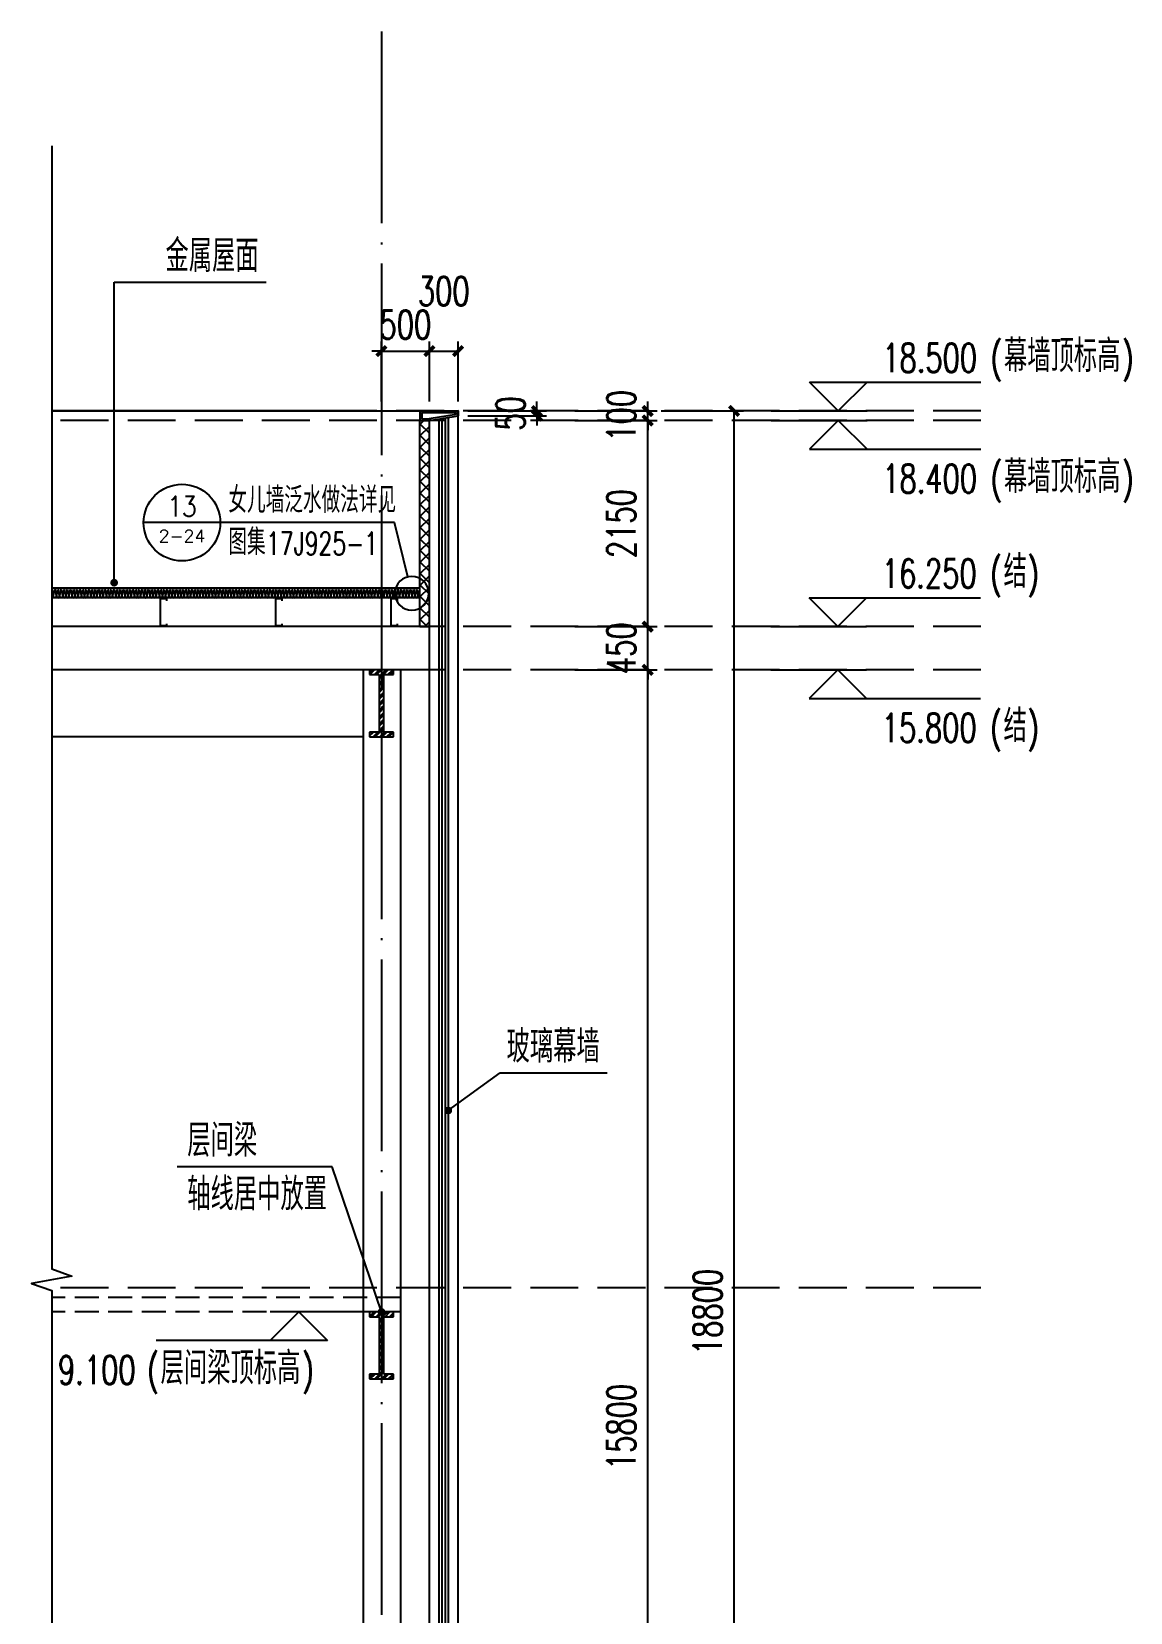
# Model space of a CAD drawing. Extents: x -1899985 to -450366, y 556196 to 2151267.
# Drawn here: x -541534 to -530073, y 574222 to 590715 of the extents above; entities that cross this region are included whole.
import ezdxf
from ezdxf.enums import TextEntityAlignment as Align

# ---------------------------------------------------------------- set-up
doc = ezdxf.new("R2010")
doc.units = 0
doc.header["$LTSCALE"] = 1000
doc.header["$MEASUREMENT"] = 0
for name, pattern in [('__DASH', [0.35, 0.25, -0.1]), ('DASH', [0.35, 0.25, -0.1]), ('DOTE', [2.42, 2, -0.2, 0.02, -0.2])]:
    doc.linetypes.add(name, pattern=pattern)
doc.layers.get('Defpoints').update_dxf_attribs({"color": 210})
for name, color, linetype in [('20立剖面图及门窗表$0$A-WINDOW', 140, 'Continuous'), ('A-AXIS-D', 1, 'Continuous'), ('A-AXIS-DOTE', 14, 'DOTE'), ('A-AXIS-DP', 126, 'Continuous'), ('A-AXIS-SYMB', 3, 'Continuous'), ('A-HATCH-2', 251, 'Continuous'), ('A-LIN-V', 9, 'Continuous'), ('AS-COLN', 6, 'Continuous'), ('AS-WALL', 40, 'Continuous'), ('DIM_ELEV', 3, 'Continuous'), ('DIM_SYMB', 3, 'Continuous'), ('PUB_HATCH', 8, 'Continuous'), ('PUB_TEXT', 7, 'Continuous'), ('建-墙-填充', 8, 'Continuous'), ('建-柱-钢', 9, 'Continuous')]:
    doc.layers.add(name, color=color, linetype=linetype)
doc.layers.add('A-加建区域', color=47, linetype='Continuous', plot=False)
doc.styles.add('_TCH_DIM', font='SIMPLEX', dxfattribs={"bigfont": 'GBCBIG'})
doc.styles.add('_TCH_DIM_T3', font='SIMPLEX', dxfattribs={"width": 0.705882, "bigfont": 'GBCBIG'})
doc.dimstyles.new('_TCH_ARCH&&100', dxfattribs={"dimtxt": 297.5, "dimasz": 100, "dimexe": 100, "dimexo": 100, "dimgap": 126.25, "dimtad": 1, "dimdec": 0, "dimzin": 0, "dimdsep": 46, "dimtxsty": '_TCH_DIM_T3', "dimblk": 'ARCHTICK', "dimcen": 0.09, "dimclrt": 7, "dimazin": 2, "dimtfac": 1, "dimtdec": 0, "dimtix": 1, "dimtmove": 2, "dimatfit": 3, "dimfxl": 0, "dimtolj": 1, "dimtzin": 0, "dimarcsym": 0})
pattern_1 = [(45, (0, 0), (-35.355339, 35.355339), []), (45, (23.57, 0), (-35.355339, 35.355339), [])]

# ---------------------------------------------------------------- blocks, each defined once
blk = doc.blocks.new('_ArchTick')
at = {"color": 0, "linetype": 'ByBlock', "const_width": 0.4}
blk.add_lwpolyline([(-0.5, -0.5), (0.5, 0.5)], dxfattribs=at)
blk = doc.blocks.new('*D206')
at = {"layer": 'A-AXIS-DP', "color": 0, "lineweight": -2}
for p, q in [((-536263, 586757), (-536263, 586857)), ((-536985, 586757), (-536163, 586757)), ((-536985, 586707), (-536163, 586707)), ((-536263, 586707), (-536263, 586757)), ((-536263, 586707), (-536263, 586607))]:
    blk.add_line(p, q, dxfattribs=at)
at = {"layer": 'Defpoints', "color": 0}
for p in [(-537085, 586757), (-537085, 586707), (-536263, 586757)]:
    blk.add_point(p, dxfattribs=at)
at = {"layer": 'A-AXIS-DP', "color": 0, "lineweight": -2, "xscale": 100, "yscale": 100, "zscale": 100}
for p, rotation in [((-536263, 586757), 270), ((-536263, 586707), 90)]:
    blk.add_blockref('_ArchTick', p, dxfattribs=dict(at, rotation=rotation))
at = {"layer": 'A-AXIS-DP', "color": 7, "insert": (-536538, 586732), "char_height": 297.5, "attachment_point": 5, "rotation": 90, "style": '_TCH_DIM_T3'}
blk.add_mtext('\\A1;50', dxfattribs=at)
blk = doc.blocks.new('*D209')
at = {"layer": 'A-AXIS-DP', "color": 0, "lineweight": -2}
for p, q in [((-537885, 586857), (-537885, 587482)), ((-537385, 586857), (-537385, 587482)), ((-537885, 587382), (-537985, 587382)), ((-537885, 587382), (-537385, 587382)), ((-537385, 587382), (-537285, 587382))]:
    blk.add_line(p, q, dxfattribs=at)
at = {"layer": 'Defpoints', "color": 0}
for p in [(-537385, 587382), (-537885, 586757), (-537385, 586757)]:
    blk.add_point(p, dxfattribs=at)
at = {"layer": 'A-AXIS-DP', "color": 0, "lineweight": -2, "xscale": 100, "yscale": 100, "zscale": 100}
blk.add_blockref('_ArchTick', (-537885, 587382), dxfattribs=at)
at = {"layer": 'A-AXIS-DP', "color": 0, "lineweight": -2, "xscale": 100, "yscale": 100, "zscale": 100, "rotation": 180}
blk.add_blockref('_ArchTick', (-537385, 587382), dxfattribs=at)
at = {"layer": 'A-AXIS-DP', "color": 7, "insert": (-537635, 587657), "char_height": 297.5, "attachment_point": 5, "style": '_TCH_DIM_T3'}
blk.add_mtext('\\A1;500', dxfattribs=at)
blk = doc.blocks.new('*D210')
at = {"layer": 'A-AXIS-DP', "color": 0, "lineweight": -2}
for p, q in [((-537385, 586857), (-537385, 587482)), ((-537085, 586857), (-537085, 587482)), ((-537385, 587382), (-537085, 587382))]:
    blk.add_line(p, q, dxfattribs=at)
at = {"layer": 'Defpoints', "color": 0}
for p in [(-537085, 587382), (-537385, 586757), (-537085, 586757)]:
    blk.add_point(p, dxfattribs=at)
at = {"layer": 'A-AXIS-DP', "color": 0, "lineweight": -2, "xscale": 100, "yscale": 100, "zscale": 100, "rotation": 180}
blk.add_blockref('_ArchTick', (-537385, 587382), dxfattribs=at)
at = {"layer": 'A-AXIS-DP', "color": 0, "lineweight": -2, "xscale": 100, "yscale": 100, "zscale": 100}
blk.add_blockref('_ArchTick', (-537085, 587382), dxfattribs=at)
at = {"layer": 'A-AXIS-DP', "color": 7, "insert": (-537235, 588007), "char_height": 297.5, "attachment_point": 5, "style": '_TCH_DIM_T3'}
blk.add_mtext('\\A1;300', dxfattribs=at)
blk = doc.blocks.new('*D211')
at = {"layer": 'A-AXIS-D', "color": 0, "lineweight": -2}
for p, q in [((-534968, 586757), (-534107, 586757)), ((-534207, 567957), (-534207, 586757)), ((-534968, 567957), (-534107, 567957))]:
    blk.add_line(p, q, dxfattribs=at)
at = {"layer": 'Defpoints', "color": 0}
for p in [(-535068, 586757), (-534207, 586757), (-535068, 567957)]:
    blk.add_point(p, dxfattribs=at)
at = {"layer": 'A-AXIS-D', "color": 0, "lineweight": -2, "xscale": 100, "yscale": 100, "zscale": 100}
for p, rotation in [((-534207, 586757), 90), ((-534207, 567957), 270)]:
    blk.add_blockref('_ArchTick', p, dxfattribs=dict(at, rotation=rotation))
at = {"layer": 'A-AXIS-D', "color": 7, "insert": (-534482, 577357), "char_height": 297.5, "attachment_point": 5, "rotation": 90, "style": '_TCH_DIM_T3'}
blk.add_mtext('\\A1;18800', dxfattribs=at)
blk = doc.blocks.new('*D213')
at = {"layer": 'A-AXIS-D', "color": 0, "lineweight": -2}
for p, q in [((-535869, 584057), (-535008, 584057)), ((-535108, 568257), (-535108, 584057)), ((-535869, 568257), (-535008, 568257))]:
    blk.add_line(p, q, dxfattribs=at)
at = {"layer": 'Defpoints', "color": 0}
for p in [(-535969, 584057), (-535108, 584057), (-535969, 568257)]:
    blk.add_point(p, dxfattribs=at)
at = {"layer": 'A-AXIS-D', "color": 0, "lineweight": -2, "xscale": 100, "yscale": 100, "zscale": 100}
for p, rotation in [((-535108, 584057), 90), ((-535108, 568257), 270)]:
    blk.add_blockref('_ArchTick', p, dxfattribs=dict(at, rotation=rotation))
at = {"layer": 'A-AXIS-D', "color": 7, "insert": (-535383, 576157), "char_height": 297.5, "attachment_point": 5, "rotation": 90, "style": '_TCH_DIM_T3'}
blk.add_mtext('\\A1;15800', dxfattribs=at)
blk = doc.blocks.new('*D214')
at = {"layer": 'A-AXIS-D', "color": 0, "lineweight": -2}
for p, q in [((-535869, 584507), (-535008, 584507)), ((-535108, 584507), (-535108, 584607)), ((-535108, 584057), (-535108, 584507)), ((-535869, 584057), (-535008, 584057)), ((-535108, 584057), (-535108, 583957))]:
    blk.add_line(p, q, dxfattribs=at)
at = {"layer": 'Defpoints', "color": 0}
for p in [(-535969, 584507), (-535108, 584507), (-535969, 584057)]:
    blk.add_point(p, dxfattribs=at)
at = {"layer": 'A-AXIS-D', "color": 0, "lineweight": -2, "xscale": 100, "yscale": 100, "zscale": 100}
for p, rotation in [((-535108, 584507), 270), ((-535108, 584057), 90)]:
    blk.add_blockref('_ArchTick', p, dxfattribs=dict(at, rotation=rotation))
at = {"layer": 'A-AXIS-D', "color": 7, "insert": (-535383, 584282), "char_height": 297.5, "attachment_point": 5, "rotation": 90, "style": '_TCH_DIM_T3'}
blk.add_mtext('\\A1;450', dxfattribs=at)
blk = doc.blocks.new('*D215')
at = {"layer": 'A-AXIS-D', "color": 0, "lineweight": -2}
for p, q in [((-535869, 586657), (-535008, 586657)), ((-535108, 584507), (-535108, 586657)), ((-535869, 584507), (-535008, 584507))]:
    blk.add_line(p, q, dxfattribs=at)
at = {"layer": 'Defpoints', "color": 0}
for p in [(-535969, 586657), (-535108, 586657), (-535969, 584507)]:
    blk.add_point(p, dxfattribs=at)
at = {"layer": 'A-AXIS-D', "color": 0, "lineweight": -2, "xscale": 100, "yscale": 100, "zscale": 100}
for p, rotation in [((-535108, 586657), 90), ((-535108, 584507), 270)]:
    blk.add_blockref('_ArchTick', p, dxfattribs=dict(at, rotation=rotation))
at = {"layer": 'A-AXIS-D', "color": 7, "insert": (-535383, 585582), "char_height": 297.5, "attachment_point": 5, "rotation": 90, "style": '_TCH_DIM_T3'}
blk.add_mtext('\\A1;2150', dxfattribs=at)
blk = doc.blocks.new('*D216')
at = {"layer": 'A-AXIS-D', "color": 0, "lineweight": -2}
for p, q in [((-535108, 586757), (-535108, 586857)), ((-535869, 586757), (-535008, 586757)), ((-535869, 586657), (-535008, 586657)), ((-535108, 586657), (-535108, 586757)), ((-535108, 586657), (-535108, 586557))]:
    blk.add_line(p, q, dxfattribs=at)
at = {"layer": 'Defpoints', "color": 0}
for p in [(-535969, 586757), (-535969, 586657), (-535108, 586757)]:
    blk.add_point(p, dxfattribs=at)
at = {"layer": 'A-AXIS-D', "color": 0, "lineweight": -2, "xscale": 100, "yscale": 100, "zscale": 100}
for p, rotation in [((-535108, 586757), 270), ((-535108, 586657), 90)]:
    blk.add_blockref('_ArchTick', p, dxfattribs=dict(at, rotation=rotation))
at = {"layer": 'A-AXIS-D', "color": 7, "insert": (-535383, 586707), "char_height": 297.5, "attachment_point": 5, "rotation": 90, "style": '_TCH_DIM_T3'}
blk.add_mtext('\\A1;100', dxfattribs=at)
blk = doc.blocks.new('CURVEPATTERNLIB$SYSLIB$岩棉板')
at = {"color": 0}
for p, q in [((0, -17), (12, -67)), ((12, -67), (24, -17))]:
    blk.add_line(p, q, dxfattribs=at)
for centre, start, end in [((12, -17), 0, 180), ((0, -67), 270, 0), ((24, -67), 180, 270)]:
    blk.add_arc(centre, 12, start, end, dxfattribs=at)

msp = doc.modelspace()

# ---------------------------------------------------------------- hatches: boundary and pattern name
at = {"layer": 'PUB_HATCH'}
h = msp.add_hatch(dxfattribs=at)
h.set_pattern_fill('多孔材料', color=256, scale=30, style=0)
h.set_pattern_definition([(45, (60, 0), (-60.000061, 60.000061), []), (135, (60, 0), (-60.000061, -60.000061), [])])
h.paths.add_polyline_path([(-537384.5, 584507.5), (-537384.5, 586656.9), (-537484.5, 586656.9), (-537484.5, 584507.5)])
at = {"layer": '建-墙-填充'}
h = msp.add_hatch(dxfattribs=at)
h.set_pattern_fill('金属', color=256, scale=20, style=0)
h.set_pattern_definition(pattern_1)
h.paths.add_polyline_path([(-537759.5, 584057.5), (-538009.5, 584057.5), (-538009.5, 584007.5), (-537909.5, 584007.5), (-537909.5, 583407.5), (-538009.5, 583407.5), (-538009.5, 583357.5), (-537759.5, 583357.5), (-537759.5, 583407.5), (-537859.5, 583407.5), (-537859.5, 584007.5), (-537759.5, 584007.5)])
h = msp.add_hatch(dxfattribs=at)
h.set_pattern_fill('金属', color=256, scale=20, style=0)
h.set_pattern_definition(pattern_1)
h.paths.add_polyline_path([(-538009.5, 577357.5), (-538009.5, 577307.5), (-537909.5, 577307.5), (-537909.5, 576707.5), (-538009.5, 576707.5), (-538009.5, 576657.5), (-537759.5, 576657.5), (-537759.5, 576707.5), (-537859.5, 576707.5), (-537859.5, 577307.5), (-537759.5, 577307.5), (-537759.5, 577357.5)])

# ---------------------------------------------------------------- linework, layer by layer
at = {"layer": '20立剖面图及门窗表$0$A-WINDOW'}
for p, q in [((-537284.5, 568257.5), (-537284.5, 586674.1)), ((-537251.5, 568257.5), (-537251.5, 586679.6)), ((-537217.5, 568257.5), (-537217.5, 586685.3)), ((-537184.5, 568257.5), (-537184.5, 586690.8))]:
    msp.add_line(p, q, dxfattribs=at)
for points in [[(-537484.5, 586656.9), (-537384.5, 586657.5), (-537084.5, 586707.5), (-537084.5, 586757.5), (-537484.5, 586756.9)], [(-537464.5, 586676.9), (-537386.2, 586677.5), (-537104.5, 586724.4), (-537104.5, 586737.5), (-537464.5, 586736.9)]]:
    msp.add_lwpolyline(points, close=True, dxfattribs=at)
at = {"layer": 'A-AXIS-DOTE'}
msp.add_line((-537884.5, 590715.2), (-537884.5, 564608.3), dxfattribs=at)
at = {"layer": 'A-AXIS-DOTE', "linetype": '__DASH', "ltscale": 2}
for p, q in [((-531631.8, 586757.5), (-541323.9, 586757.5)), ((-537486.5, 586756.9), (-541323.9, 586757.5)), ((-531631.8, 586657.5), (-541323.9, 586657.5)), ((-531631.8, 584507.5), (-541323.9, 584507.5)), ((-531631.8, 584057.5), (-541323.9, 584057.5))]:
    msp.add_line(p, q, dxfattribs=at)
at = {"layer": 'A-AXIS-SYMB'}
for p, q in [((-539565.5, 585592.3), (-540365.5, 585592.3)), ((-537747.2, 585592.3), (-539565.5, 585592.3)), ((-537609.7, 585026.7), (-537747.2, 585592.3)), ((-537187.4, 579458.8), (-536648.3, 579853.2)), ((-536648.3, 579853.2), (-535529.4, 579853.2)), ((-538398.6, 578872.6), (-540015.4, 578872.6)), ((-537884.5, 577357.5), (-538398.6, 578872.6))]:
    msp.add_line(p, q, dxfattribs=at)
msp.add_lwpolyline([(-537390.9, 584854.7, 1), (-537744.9, 584854.7, 1)], format="xyb", close=True, dxfattribs=at)
at = {"layer": 'A-AXIS-SYMB', "const_width": 40}
for points in [[(-537203.5, 579447, 1), (-537171.2, 579470.6, 1)], [(-537878.1, 577338.5, 1), (-537890.9, 577376.4, 1)]]:
    msp.add_lwpolyline(points, format="xyb", close=True, dxfattribs=at)
at = {"layer": 'A-AXIS-SYMB'}
msp.add_circle((-539965.5, 585592.3), 400, dxfattribs=at)
at = {"layer": 'A-LIN-V'}
for p, q in [((-541323.9, 586757.5), (-537486.5, 586756.9)), ((-537486.5, 586756.9), (-537084.5, 586757.5)), ((-537084.5, 586757.5), (-537084.5, 586707.5)), ((-537084.5, 568257.5), (-537084.5, 586707.5)), ((-537384.5, 584508), (-541323.9, 584508)), ((-537384.5, 568257.5), (-537384.5, 584508)), ((-538034.5, 584057.5), (-541323.9, 584057.5)), ((-538074.5, 584057.5), (-538074.5, 568257.5)), ((-537384.5, 584057.5), (-538034.5, 584057.5)), ((-537684.5, 584057.5), (-537684.5, 568257.5)), ((-538074.5, 583357.5), (-541323.9, 583357.5))]:
    msp.add_line(p, q, dxfattribs=at)
for points in [[(-540122.2, 584777.9), (-540122.2, 584797.9), (-540192.2, 584797.9), (-540192.2, 584517.9), (-540122.2, 584517.9), (-540122.2, 584537.9)], [(-538920.1, 584777.9), (-538920.1, 584797.9), (-538990.1, 584797.9), (-538990.1, 584517.9), (-538920.1, 584517.9), (-538920.1, 584537.9)], [(-537717.9, 584777.9), (-537717.9, 584797.9), (-537787.9, 584797.9), (-537787.9, 584517.9), (-537717.9, 584517.9), (-537717.9, 584537.9)]]:
    msp.add_lwpolyline(points, dxfattribs=at)
at = {"layer": 'A-加建区域', "linetype": '__DASH', "ltscale": 2}
msp.add_line((-531631.8, 577607.5), (-541323.9, 577607.5), dxfattribs=at)
at = {"layer": 'A-加建区域', "linetype": 'DASH'}
for points in [[(-537684.5, 577507.5), (-541323.9, 577507.5)], [(-537684.5, 577357.5), (-541323.9, 577357.5)]]:
    msp.add_lwpolyline(points, dxfattribs=at)
at = {"layer": 'AS-COLN'}
for p, q in [((-537484.5, 584908), (-541323.9, 584908)), ((-537484.5, 584808), (-541323.9, 584808))]:
    msp.add_line(p, q, dxfattribs=at)
at = {"layer": 'AS-WALL'}
for p, q in [((-537484.5, 584507.5), (-537484.5, 586656.9)), ((-537484.5, 586656.9), (-537384.5, 586656.9)), ((-537384.5, 584507.5), (-537384.5, 586656.9)), ((-537484.5, 584507.5), (-537384.5, 584507.5))]:
    msp.add_line(p, q, dxfattribs=at)
at = {"layer": 'DIM_ELEV'}
for p, q in [((-533119.8, 586757.5), (-533419.8, 587057.5)), ((-533419.8, 587057.5), (-531631.8, 587057.5)), ((-533119.8, 586757.5), (-532819.8, 587057.5)), ((-533819.8, 586757.5), (-532819.8, 586757.5)), ((-533819.8, 586657.5), (-532819.8, 586657.5)), ((-533119.8, 586657.5), (-533419.8, 586357.5)), ((-533119.8, 586657.5), (-532819.8, 586357.5)), ((-533419.8, 586357.5), (-531631.8, 586357.5)), ((-533124, 584507.5), (-533424, 584807.5)), ((-533424, 584807.5), (-531636, 584807.5)), ((-533124, 584507.5), (-532824, 584807.5)), ((-533824, 584507.5), (-532824, 584507.5)), ((-533824, 584057.5), (-532824, 584057.5)), ((-533124, 584057.5), (-533424, 583757.5)), ((-533124, 584057.5), (-532824, 583757.5)), ((-533424, 583757.5), (-531636, 583757.5)), ((-538746.6, 577357.5), (-539046.6, 577057.5)), ((-537745.4, 577357.5), (-539046.6, 577357.5)), ((-538746.6, 577357.5), (-538446.6, 577057.5)), ((-538446.6, 577057.5), (-540234.6, 577057.5))]:
    msp.add_line(p, q, dxfattribs=at)
at = {"layer": 'DIM_SYMB'}
for p, q in [((-540673.1, 584965.4), (-540673.1, 588102.8)), ((-540673.1, 588102.8), (-539086.9, 588102.8))]:
    msp.add_line(p, q, dxfattribs=at)
msp.add_lwpolyline([(-541323.9, 589521.9), (-541323.9, 577805.4), (-541113.9, 577728.9), (-541533.9, 577654.9), (-541323.9, 577580.4), (-541323.9, 565863.8)], dxfattribs=at)
at = {"layer": 'DIM_SYMB', "const_width": 40}
msp.add_lwpolyline([(-540673.1, 584945.4, 1), (-540673.1, 584985.4, 1)], format="xyb", close=True, dxfattribs=at)
at = {"layer": '建-柱-钢'}
for p, q in [((-537759.5, 584057.5), (-538009.5, 584057.5)), ((-538009.5, 584057.5), (-538009.5, 584007.5)), ((-538009.5, 584007.5), (-537909.5, 584007.5)), ((-537909.5, 584007.5), (-537909.5, 583407.5)), ((-537859.5, 583407.5), (-537859.5, 584007.5)), ((-537859.5, 584007.5), (-537759.5, 584007.5)), ((-537759.5, 584007.5), (-537759.5, 584057.5)), ((-537909.5, 583407.5), (-538009.5, 583407.5)), ((-538009.5, 583407.5), (-538009.5, 583357.5)), ((-538009.5, 583357.5), (-537759.5, 583357.5)), ((-537759.5, 583407.5), (-537859.5, 583407.5)), ((-537759.5, 583357.5), (-537759.5, 583407.5)), ((-538009.5, 577357.5), (-538009.5, 577307.5)), ((-537759.5, 577357.5), (-538009.5, 577357.5)), ((-538009.5, 577307.5), (-537909.5, 577307.5)), ((-537909.5, 577307.5), (-537909.5, 576707.5)), ((-537859.5, 576707.5), (-537859.5, 577307.5)), ((-537859.5, 577307.5), (-537759.5, 577307.5)), ((-537759.5, 577307.5), (-537759.5, 577357.5)), ((-537909.5, 576707.5), (-538009.5, 576707.5)), ((-538009.5, 576707.5), (-538009.5, 576657.5)), ((-538009.5, 576657.5), (-537759.5, 576657.5)), ((-537759.5, 576707.5), (-537859.5, 576707.5)), ((-537759.5, 576657.5), (-537759.5, 576707.5))]:
    msp.add_line(p, q, dxfattribs=at)

# ---------------------------------------------------------------- block references
at = {"layer": 'A-HATCH-2', "xscale": 1.355705822947016, "yscale": 1.351351351351351, "zscale": 1.351351351351351, "rotation": 5.385620642513074e-11}
for p in [(-541323.9, 584915), (-541291.3, 584915), (-541258.8, 584915), (-541226.3, 584915), (-541193.7, 584915), (-541161.2, 584915), (-541128.6, 584915), (-541096.1, 584915), (-541063.6, 584915), (-541031, 584915), (-540998.5, 584915), (-540966, 584915), (-540933.4, 584915), (-540900.9, 584915), (-540868.3, 584915), (-540835.8, 584915), (-540803.3, 584915), (-540770.7, 584915), (-540738.2, 584915), (-540705.7, 584915), (-540673.1, 584915), (-540640.6, 584915), (-540608.1, 584915), (-540575.5, 584915), (-540543, 584915), (-540510.4, 584915), (-540477.9, 584915), (-540445.4, 584915), (-540412.8, 584915), (-540380.3, 584915), (-540347.8, 584915), (-540315.2, 584915), (-540282.7, 584915), (-540250.1, 584915), (-540217.6, 584915), (-540185.1, 584915), (-540152.5, 584915), (-540120, 584915), (-540087.5, 584915), (-540054.9, 584915), (-540022.4, 584915), (-539989.9, 584915), (-539957.3, 584915), (-539924.8, 584915), (-539892.2, 584915), (-539859.7, 584915), (-539827.2, 584915), (-539794.6, 584915), (-539762.1, 584915), (-539729.6, 584915), (-539697, 584915), (-539664.5, 584915), (-539631.9, 584915), (-539599.4, 584915), (-539566.9, 584915), (-539534.3, 584915), (-539501.8, 584915), (-539469.3, 584915), (-539436.7, 584915), (-539404.2, 584915), (-539371.6, 584915), (-539339.1, 584915), (-539306.6, 584915), (-539274, 584915), (-539241.5, 584915), (-539209, 584915), (-539176.4, 584915), (-539143.9, 584915), (-539111.4, 584915), (-539078.8, 584915), (-539046.3, 584915), (-539013.7, 584915), (-538981.2, 584915), (-538948.7, 584915), (-538916.1, 584915), (-538883.6, 584915), (-538851.1, 584915), (-538818.5, 584915), (-538786, 584915), (-538753.4, 584915), (-538720.9, 584915), (-538688.4, 584915), (-538655.8, 584915), (-538623.3, 584915), (-538590.8, 584915), (-538558.2, 584915), (-538525.7, 584915), (-538493.2, 584915), (-538460.6, 584915), (-538428.1, 584915), (-538395.5, 584915), (-538363, 584915), (-538330.5, 584915), (-538297.9, 584915), (-538265.4, 584915), (-538232.9, 584915), (-538200.3, 584915), (-538167.8, 584915), (-538135.2, 584915), (-538102.7, 584915), (-538070.2, 584915), (-538037.6, 584915), (-538005.1, 584915), (-537972.6, 584915), (-537940, 584915), (-537907.5, 584915), (-537874.9, 584915), (-537842.4, 584915), (-537809.9, 584915), (-537777.3, 584915), (-537744.8, 584915), (-537712.3, 584915), (-537679.7, 584915), (-537647.2, 584915), (-537614.7, 584915), (-537582.1, 584915), (-537549.6, 584915), (-537517, 584915)]:
    msp.add_blockref('CURVEPATTERNLIB$SYSLIB$岩棉板', p, dxfattribs=at)

# ---------------------------------------------------------------- texts
at = {"layer": 'PUB_TEXT', "style": '_TCH_DIM'}
for s, height, p in [('金属屋面', 337.59, (-540137.6, 588207.8)), ('幕墙顶标高', 337.59, (-531391.8, 587162.5)), ('幕墙顶标高', 337.59, (-531391.8, 585902.5)), ('女儿墙泛水做法详见', 270.07, (-539481.5, 585694.2)), ('图集', 270.07, (-539481.5, 585255.1)), ('结', 337.6, (-531396, 584912.5)), ('结', 337.6, (-531396, 583302.5)), ('玻璃幕墙', 337.59, (-536580.2, 579958.2)), ('层间梁', 337.59, (-539910.4, 578977.6)), ('轴线居中放置', 337.59, (-539910.4, 578417.6)), ('层间梁顶标高', 337.59, (-540188.8, 576602.5))]:
    msp.add_text(s, height=height, dxfattribs=at).set_placement(p)
at = {"layer": 'PUB_TEXT', "style": '_TCH_DIM', "width": 0.705882}
for s, height, p in [('(', 297.5, (-531531.8, 587162.5)), (')', 297.5, (-530163, 587162.5)), ('18.500', 297.5, (-532661.8, 587162.5)), ('18.400', 297.5, (-532661.8, 585902.5)), ('(', 297.5, (-531531.8, 585902.5)), (')', 297.5, (-530163, 585902.5)), ('17J925-1', 238, (-539088.3, 585255.1)), ('16.250', 297.5, (-532666, 584912.5)), ('(', 297.5, (-531536, 584912.5)), (')', 297.5, (-531150.3, 584912.5)), ('15.800', 297.5, (-532666, 583302.5)), ('(', 297.5, (-531536, 583302.5)), (')', 297.5, (-531150.3, 583302.5)), ('(', 297.5, (-540328.8, 576602.5)), (')', 297.5, (-538714.3, 576602.5)), ('9.100', 297.5, (-541258.8, 576602.5))]:
    msp.add_text(s, height=height, dxfattribs=at).set_placement(p)
at = {"layer": 'PUB_TEXT', "style": '_TCH_DIM'}
for s, height, p, p2 in [('13', 213.49, (-540118, 585654.9), (-539813, 585654.9)), ('2-24', 126.11, (-540208.7, 585389.6), (-539722.3, 585389.6))]:
    msp.add_text(s, height=height, dxfattribs=at).set_placement(p, p2, align=Align.FIT)

# ---------------------------------------------------------------- dimensions: what is measured, and where the dimension line sits
at = {"layer": 'A-AXIS-D'}
for p1, p2, picture, middle in [((-535968.7, 586657.5), (-535968.7, 586757.5), '*D216', (-535382.7, 586707.5)), ((-535068, 567957.5), (-535068, 586757.5), '*D211', (-534482.1, 577357.5)), ((-535968.7, 584507.5), (-535968.7, 586657.5), '*D215', (-535382.7, 585582.5)), ((-535968.7, 584057.5), (-535968.7, 584507.5), '*D214', (-535382.7, 584282.5)), ((-535968.7, 568257.5), (-535968.7, 584057.5), '*D213', (-535382.7, 576157.5))]:
    dim = msp.add_aligned_dim(p1=p1, p2=p2, distance=-860.9, dimstyle='_TCH_ARCH&&100', dxfattribs=at)
    dim.commit()
    dim.dimension.update_dxf_attribs({"geometry": picture, "text_midpoint": middle})
at = {"layer": 'A-AXIS-DP'}
dim = msp.add_linear_dim(base=(-537084.5, 587381.6), p1=(-537384.5, 586757.5), p2=(-537084.5, 586757.5), angle=0, dimstyle='_TCH_ARCH&&100', dxfattribs=at)
dim.commit()
dim.dimension.update_dxf_attribs({"geometry": '*D210', "text_midpoint": (-537234.5, 588007.4), "dimtype": 129})
for p1, p2, distance, picture, middle in [((-537884.5, 586757.5), (-537384.5, 586757.5), 624.2, '*D209', (-537634.5, 587656.6)), ((-537084.5, 586707.5), (-537084.5, 586757.5), -821.9, '*D206', (-536537.7, 586732.5))]:
    dim = msp.add_aligned_dim(p1=p1, p2=p2, distance=distance, dimstyle='_TCH_ARCH&&100', dxfattribs=at)
    dim.commit()
    dim.dimension.update_dxf_attribs({"geometry": picture, "text_midpoint": middle})

doc.saveas('drawing.dxf')
